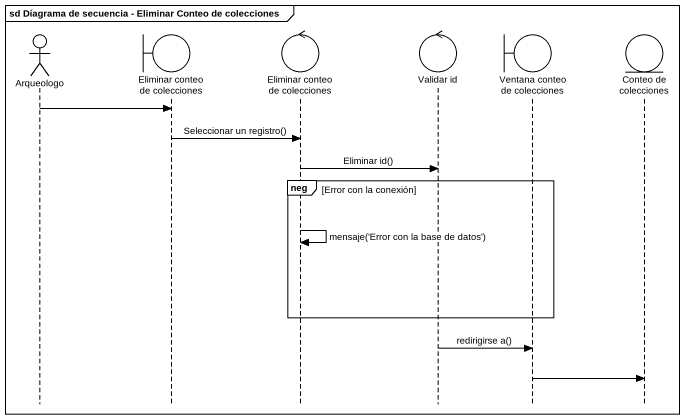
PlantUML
@startuml
mainframe sd Díagrama de secuencia - Eliminar Conteo de colecciones
hide footbox
actor Arqueologo
boundary "Eliminar conteo de colecciones" as Eliminar_conteo_de
control "Eliminar conteo de colecciones" as Eliminar_conteo_de_2
control "Validar id" as Validar_id
boundary "Ventana conteo de colecciones" as Ventana_conteo_de
entity "Conteo de colecciones" as Conteo_de_colecciones

Arqueologo -> Eliminar_conteo_de
Eliminar_conteo_de -> Eliminar_conteo_de_2 : Seleccionar un registro()
Eliminar_conteo_de_2 -> Validar_id : Eliminar id()
group neg [Error con la conexión]
  Eliminar_conteo_de_2 -> Eliminar_conteo_de_2 : mensaje('Error con la base de datos')
end
Validar_id -> Ventana_conteo_de : redirigirse a()
Ventana_conteo_de -> Conteo_de_colecciones
@enduml
